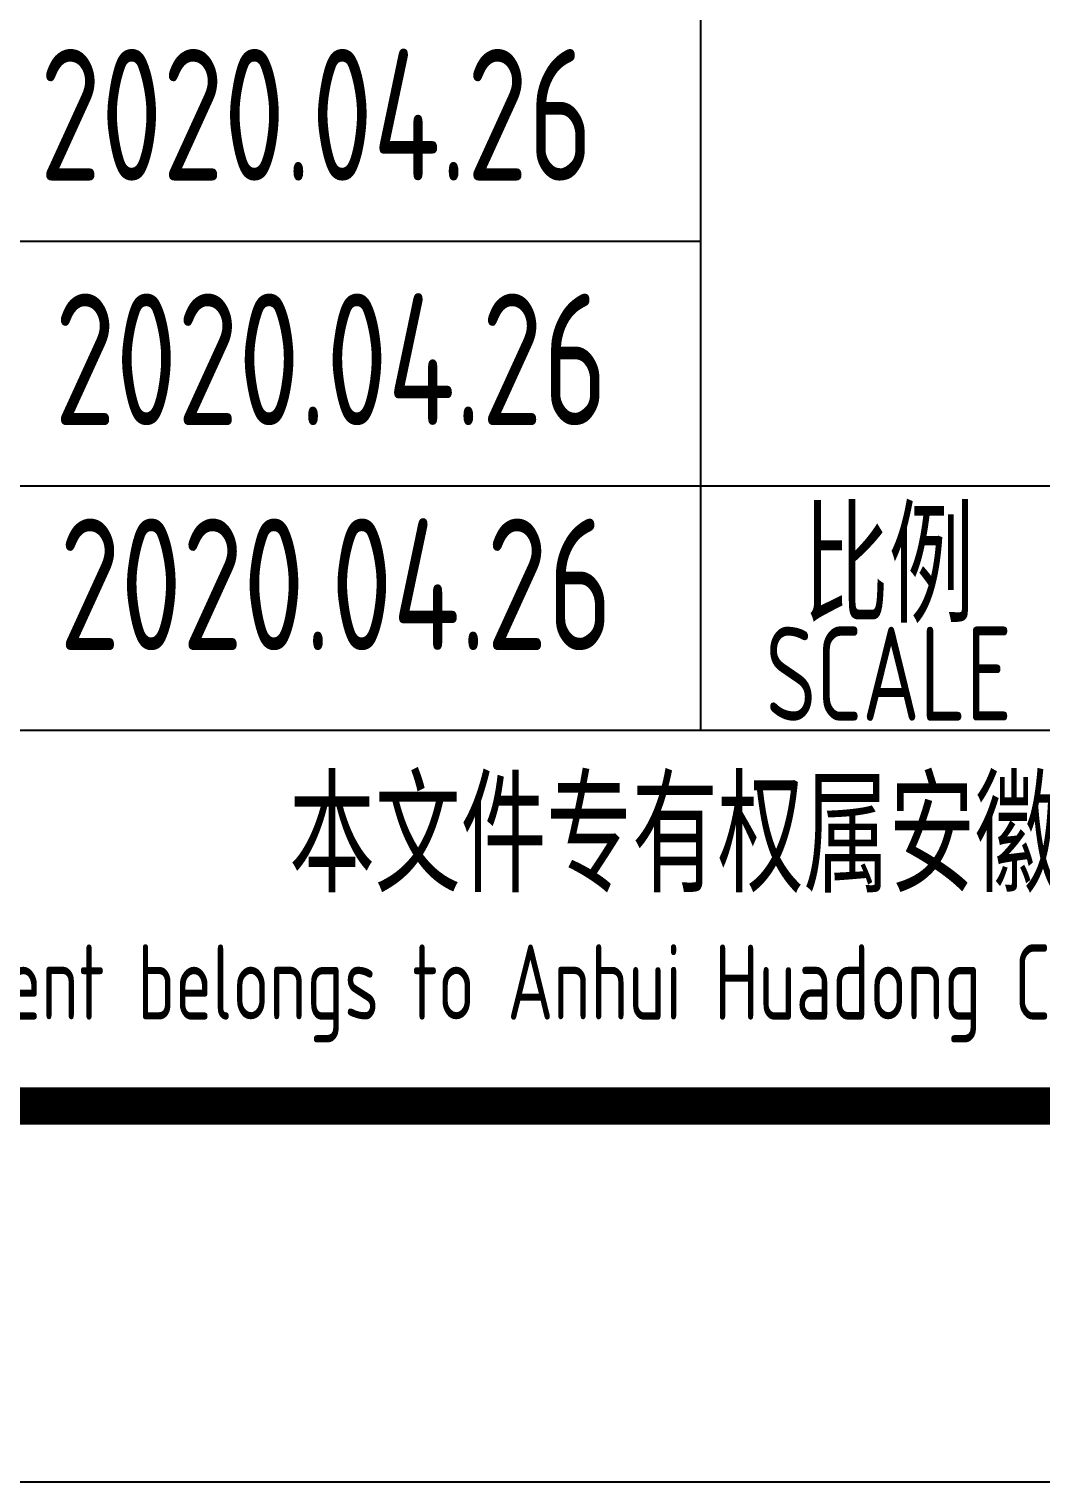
# Model space of a CAD drawing. Extents: x 4830845 to 5141198, y -443067 to -268177.
# Drawn here: x 4923304 to 4925996, y -422737 to -418873 of the extents above; entities that cross this region are included whole.
import ezdxf
from ezdxf.enums import TextEntityAlignment as Align

# ---------------------------------------------------------------- set-up
doc = ezdxf.new("R2010")
doc.units = 0
doc.header["$LTSCALE"] = 1000
doc.header["$MEASUREMENT"] = 0
doc.layers.get('0').update_dxf_attribs({"linetype": 'CONTINUOUS'})
doc.layers.add('PUB_TITLE', color=4, linetype='CONTINUOUS')
doc.styles.add('AHD', font='sceie.shx', dxfattribs={"width": 0.7, "bigfont": 'sceic.shx'})
doc.styles.add('sceie', font='sceie.shx', dxfattribs={"width": 0.7, "bigfont": 'sceic.shx'})

# ---------------------------------------------------------------- blocks, each defined once
blk = doc.blocks.new('签名')
at = {"style": 'sceie', "width": 0.8}
for p in [(5486670.1, -514111), (5486631, -514761.6), (5486657.1, -515425.2), (5486696.1, -516075.8), (5486709.1, -516674.4)]:
    blk.add_attdef('2020.4.26', text='', height=350, dxfattribs=at).set_placement(p, align=Align.MIDDLE)

msp = doc.modelspace()

# ---------------------------------------------------------------- linework, layer by layer
for p, q in [((4925091.1, -420737.3), (4925091.1, -417487.3)), ((4919591.1, -419437.3), (4925091.1, -419437.3)), ((4919591.1, -420087.3), (4937591.1, -420087.3)), ((4919591.1, -420737.3), (4937591.1, -420737.3)), ((4919591.1, -421737.3), (4937591.1, -421737.3))]:
    msp.add_line(p, q)
at = {"layer": 'PUB_TITLE', "color": 4}
msp.add_lwpolyline([(4854491.1, -422737.3), (4938591.1, -422737.3), (4938591.1, -363337.3), (4854491.1, -363337.3)], close=True, dxfattribs=at)
at = {"layer": 'PUB_TITLE', "color": 4, "const_width": 100}
msp.add_lwpolyline([(4856991.1, -421737.3), (4937591.1, -421737.3), (4937591.1, -364337.3), (4856991.1, -364337.3)], close=True, dxfattribs=at)

# ---------------------------------------------------------------- block references
at = {"color": 0}
ref = msp.add_blockref('签名', (-562588.4, 96325.1), dxfattribs=at)
ref.add_attrib('2020.4.26', '2020.04.26', dxfattribs={"height": 350, "style": 'sceie', "width": 0.8}).set_placement((4924120.7, -420349.2), align=Align.MIDDLE)
ref.add_attrib('2020.4.26', '2020.04.26', dxfattribs={"height": 350, "style": 'sceie', "width": 0.8}).set_placement((4924107.7, -419750.7), align=Align.MIDDLE)
ref.add_attrib('2020.4.26', '2020.04.26', dxfattribs={"height": 350, "style": 'sceie', "width": 0.8}).set_placement((4924068.6, -419100.1), align=Align.MIDDLE)

# ---------------------------------------------------------------- texts
at = {"style": 'AHD', "width": 0.8}
for s, height, p in [('比例', 300, (4925591.1, -420287.3)), ('比例', 300, (4925591.1, -420287.3)), ('SCALE', 250, (4925591.1, -420587.3)), ('SCALE', 250, (4925591.1, -420587.3)), ('本文件专有权属安徽华东化工医药工程有限责任公司所有,未经许可不得复制或转让给第三方', 300, (4928591.1, -421037.3)), ('本文件专有权属安徽华东化工医药工程有限责任公司所有,未经许可不得复制或转让给第三方', 300, (4928591.1, -421037.3)), ('The proprietary right of this document belongs to Anhui Huadong Chemical And Medical Engineering  Co.,Ltd.  and any replication or transfer to the 3rd. side is forbidden without its permission. ', 200, (4928591.1, -421437.3)), ('The proprietary right of this document belongs to Anhui Huadong Chemical And Medical Engineering  Co.,Ltd.  and any replication or transfer to the 3rd. side is forbidden without its permission. ', 200, (4928591.1, -421437.3))]:
    msp.add_text(s, height=height, dxfattribs=at).set_placement(p, align=Align.MIDDLE)

doc.saveas('drawing.dxf')
